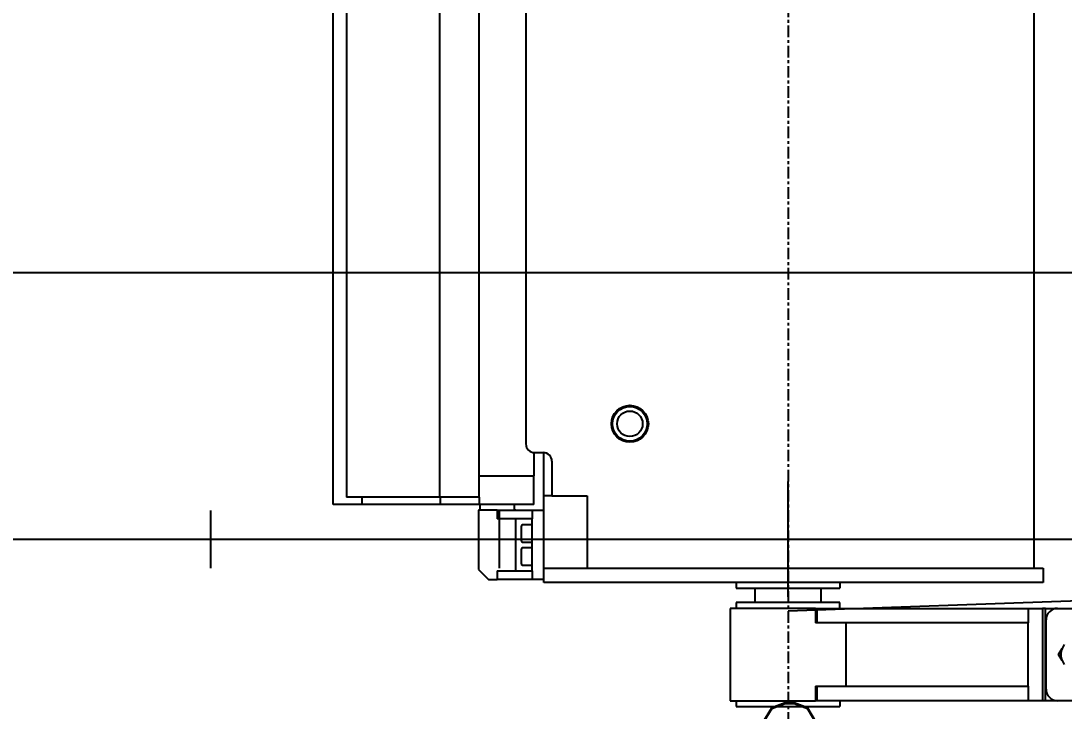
# Model space of a CAD drawing. Extents: x -79364 to 3230, y 28528 to 72157.
# Drawn here: x -74100 to -72292, y 47958 to 49154 of the extents above; entities that cross this region are included whole.
import ezdxf

# ---------------------------------------------------------------- set-up
doc = ezdxf.new("R2010")
doc.units = 0
doc.header["$LTSCALE"] = 500
doc.linetypes.add('CENTER', pattern=[7, 4, -1, 1, -1])
doc.layers.get('0').update_dxf_attribs({"linetype": 'CONTINUOUS'})
for name, color, linetype in [('3D_VISIBLE', 40, 'CONTINUOUS'), ('S0CE1', 1, 'CENTER'), ('S0CO1', 1, 'CONTINUOUS'), ('S0CO3', 3, 'CONTINUOUS'), ('S0TX2', 2, 'CONTINUOUS')]:
    doc.layers.add(name, color=color, linetype=linetype)
doc.styles.add('18', font='romans', dxfattribs={"height": 180})

# ---------------------------------------------------------------- blocks, each defined once
blk = doc.blocks.new('A$C64097268')
for p, q in [((0, -100), (0, 100)), ((-1000, -50), (-1000, 50)), ((-500, -50), (-500, 50)), ((-2758.9, 0), (35128.7, 0))]:
    blk.add_line(p, q)
at = {"layer": 'S0TX2', "style": '18'}
blk.add_text('0', height=180, dxfattribs=at).set_placement((-74.4, -464.2))

msp = doc.modelspace()

# ---------------------------------------------------------------- linework, layer by layer
at = {"color": 0, "linetype": 'ByBlock'}
for p, q in [((-72344.381, 48205.725), (-72344.381, 50350.725)), ((-73558.823, 48315.725), (-73558.823, 50297.725)), ((-73535.893, 50285.225), (-73535.893, 48328.225)), ((-73374.398, 50285.225), (-73374.398, 48328.225)), ((-73305.677, 48328.225), (-73305.677, 50247.725)), ((-73224.823, 50085.725), (-73224.823, 48420.725)), ((-73211.323, 48405.801), (-73211.323, 48365.725)), ((-73209.823, 48405.725), (-73194.823, 48405.725)), ((-73193.823, 48330.725), (-73193.823, 48405.692)), ((-73179.823, 48390.725), (-73179.823, 48330.725)), ((-73305.677, 48365.725), (-73211.323, 48365.725)), ((-73305.677, 48365.725), (-73305.677, 48365.725)), ((-73211.323, 48315.625), (-73211.323, 48365.725)), ((-73508.823, 48315.725), (-73558.823, 48315.725)), ((-73374.398, 48328.225), (-73535.893, 48328.225)), ((-73508.823, 48315.725), (-73508.823, 48328.226)), ((-73373.345, 48315.725), (-73508.823, 48315.725)), ((-73305.677, 48328.225), (-73374.398, 48328.225)), ((-73373.345, 48328.225), (-73373.345, 48315.725)), ((-73305.677, 48315.725), (-73373.345, 48315.725)), ((-73305.677, 48328.225), (-73305.677, 48315.725)), ((-73211.323, 48315.725), (-73305.677, 48315.725)), ((-73304.823, 48315.725), (-73304.823, 48308.225)), ((-73244.823, 48308.225), (-73244.823, 48315.725)), ((-73193.823, 48205.726), (-73193.823, 48330.725)), ((-73179.823, 48330.725), (-73193.823, 48330.725)), ((-73179.823, 48330.725), (-73118.823, 48330.725)), ((-73118.823, 48330.725), (-73118.823, 48205.725)), ((-73307.323, 48305.726), (-73307.323, 48203.225)), ((-73274.823, 48305.725), (-73307.323, 48305.725)), ((-73274.823, 48305.725), (-73274.823, 48290.725)), ((-73274.823, 48305.725), (-73266.519, 48305.725)), ((-73266.519, 48305.725), (-73213.823, 48305.725)), ((-73213.823, 48305.725), (-73213.823, 48290.725)), ((-73213.823, 48305.725), (-73193.823, 48305.725)), ((-73266.519, 48290.725), (-73274.823, 48290.725)), ((-73213.823, 48290.725), (-73266.519, 48290.725)), ((-73242.323, 48200.725), (-73242.323, 48290.725)), ((-73213.823, 48280.725), (-73230.823, 48280.725)), ((-73213.823, 48200.725), (-73213.823, 48290.725)), ((-73232.823, 48252.725), (-73232.823, 48278.725)), ((-73230.823, 48250.725), (-73213.823, 48250.725)), ((-73232.823, 48212.725), (-73232.823, 48238.725)), ((-73213.823, 48240.725), (-73230.823, 48240.725)), ((-73230.823, 48210.725), (-73213.823, 48210.725)), ((-73307.323, 48203.225), (-73289.823, 48185.725)), ((-73274.823, 48200.725), (-73274.823, 48185.725)), ((-73274.823, 48200.725), (-73266.519, 48200.725)), ((-73266.519, 48200.725), (-73213.823, 48200.725)), ((-73213.823, 48200.725), (-73213.823, 48185.725)), ((-73193.823, 48205.725), (-73133.539, 48205.725)), ((-73193.823, 48180.725), (-73193.823, 48205.725)), ((-73133.539, 48205.725), (-72415.919, 48205.725)), ((-72415.919, 48205.725), (-72328.823, 48205.725)), ((-72328.823, 48205.725), (-72328.823, 48180.725)), ((-73289.823, 48185.725), (-73274.823, 48185.725)), ((-73266.519, 48185.725), (-73274.823, 48185.725)), ((-73213.823, 48185.725), (-73266.519, 48185.725)), ((-73193.823, 48185.725), (-73213.823, 48185.725)), ((-72328.823, 48180.725), (-73193.823, 48180.725))]:
    msp.add_line(p, q, dxfattribs=at)
for points in [[(-73304.823, 48308.225), (-73304.823, 48308.166, -0.00614718), (-73304.825, 48308.106, -0.00596939), (-73304.829, 48308.046, -0.00592632), (-73304.834, 48307.985, -0.00605761), (-73304.841, 48307.924, -0.00612124), (-73304.849, 48307.863, -0.00616821), (-73304.859, 48307.801, -0.00620173), (-73304.87, 48307.739, -0.00626686), (-73304.884, 48307.677, -0.00630559), (-73304.898, 48307.615, -0.00636163), (-73304.915, 48307.553, -0.00639607), (-73304.933, 48307.491, -0.0064496), (-73304.953, 48307.429, -0.00648189), (-73304.975, 48307.367, -0.00653069), (-73304.998, 48307.305, -0.00655999), (-73305.024, 48307.244, -0.00660415), (-73305.051, 48307.183, -0.00663037), (-73305.079, 48307.122, -0.00666943), (-73305.11, 48307.062, -0.00669232), (-73305.142, 48307.003, -0.00672597), (-73305.176, 48306.944, -0.00674537), (-73305.212, 48306.886, -0.00677333), (-73305.249, 48306.829, -0.00678905), (-73305.288, 48306.773, -0.00681102), (-73305.329, 48306.717, -0.00682299), (-73305.371, 48306.663, -0.00683902), (-73305.415, 48306.61, -0.00684683), (-73305.46, 48306.558, -0.00685581), (-73305.507, 48306.507, -0.00686066), (-73305.555, 48306.458, -0.00686631), (-73305.605, 48306.41, -0.00686846), (-73305.655, 48306.363, -0.00686765), (-73305.707, 48306.318, -0.00686434), (-73305.761, 48306.274, -0.00685404), (-73305.815, 48306.232, -0.00684573), (-73305.87, 48306.191, -0.00682994), (-73305.926, 48306.152, -0.00681784), (-73305.984, 48306.114, -0.0067954), (-73306.042, 48306.079, -0.00677976), (-73306.1, 48306.045, -0.00675238), (-73306.16, 48306.013, -0.00673168), (-73306.22, 48305.982, -0.006695), (-73306.28, 48305.953, -0.00667568), (-73306.341, 48305.926, -0.00664613), (-73306.403, 48305.901, -0.00660601), (-73306.464, 48305.878, -0.00652776), (-73306.526, 48305.856, -0.00654562), (-73306.589, 48305.836, -0.00661008), (-73306.651, 48305.818, -0.00641572), (-73306.713, 48305.801, -0.00599049), (-73306.775, 48305.786, -0.00649597), (-73306.837, 48305.773, -0.00756085), (-73306.901, 48305.762, -0.00585063), (-73306.961, 48305.752, -0.00230892), (-73307.015, 48305.744, -0.0078957), (-73307.083, 48305.737, -0.01336045), (-73307.188, 48305.731, -0.00669702), (-73307.323, 48305.726, -0.0036319)], [(-73242.323, 48305.726), (-73242.383, 48305.726, -0.00615175), (-73242.442, 48305.728, -0.00597391), (-73242.502, 48305.732, -0.00593087), (-73242.563, 48305.737, -0.00606232), (-73242.624, 48305.744, -0.00612605), (-73242.685, 48305.752, -0.00617309), (-73242.747, 48305.762, -0.00620666), (-73242.809, 48305.773, -0.00627186), (-73242.871, 48305.786, -0.00631062), (-73242.933, 48305.801, -0.0063667), (-73242.995, 48305.818, -0.00640114), (-73243.058, 48305.836, -0.00645466), (-73243.12, 48305.856, -0.00648693), (-73243.182, 48305.878, -0.0065357), (-73243.243, 48305.901, -0.00656493), (-73243.305, 48305.926, -0.00660903), (-73243.366, 48305.953, -0.00663516), (-73243.426, 48305.982, -0.00667412), (-73243.486, 48306.013, -0.00669688), (-73243.546, 48306.045, -0.0067304), (-73243.604, 48306.079, -0.00674964), (-73243.662, 48306.114, -0.00677742), (-73243.719, 48306.152, -0.00679296), (-73243.776, 48306.191, -0.00681478), (-73243.831, 48306.232, -0.00682648), (-73243.885, 48306.274, -0.00684212), (-73243.938, 48306.318, -0.00684991), (-73243.99, 48306.363, -0.00685926), (-73244.041, 48306.41, -0.006863), (-73244.091, 48306.458, -0.00686604), (-73244.139, 48306.507, -0.00686596), (-73244.186, 48306.558, -0.00686277), (-73244.231, 48306.61, -0.00685886), (-73244.275, 48306.663, -0.00684933), (-73244.317, 48306.717, -0.00684141), (-73244.357, 48306.773, -0.00682567), (-73244.396, 48306.829, -0.00681374), (-73244.434, 48306.886, -0.00679157), (-73244.47, 48306.944, -0.00677618), (-73244.504, 48307.003, -0.00674905), (-73244.536, 48307.062, -0.00672861), (-73244.566, 48307.122, -0.00669219), (-73244.595, 48307.183, -0.00667314), (-73244.622, 48307.244, -0.00664387), (-73244.647, 48307.305, -0.00660403), (-73244.671, 48307.367, -0.00652607), (-73244.693, 48307.429, -0.00654421), (-73244.713, 48307.491, -0.00660893), (-73244.731, 48307.553, -0.00641488), (-73244.747, 48307.615, -0.00598994), (-73244.762, 48307.677, -0.00649565), (-73244.775, 48307.739, -0.00756082), (-73244.787, 48307.803, -0.00585089), (-73244.796, 48307.863, -0.00230908), (-73244.805, 48307.917, -0.00789645), (-73244.811, 48307.985, -0.01336275), (-73244.817, 48308.09, -0.00669861), (-73244.823, 48308.225, -0.00363287)], [(-73232.823, 48252.726), (-73232.822, 48252.678, 0.00614519), (-73232.821, 48252.631, 0.0059677), (-73232.818, 48252.582, 0.00592489), (-73232.814, 48252.534, 0.0060564), (-73232.808, 48252.485, 0.00612029), (-73232.802, 48252.436, 0.00616752), (-73232.794, 48252.386, 0.00620132), (-73232.785, 48252.337, 0.00626672), (-73232.774, 48252.287, 0.00630575), (-73232.762, 48252.237, 0.00636207), (-73232.749, 48252.188, 0.00639682), (-73232.735, 48252.138, 0.00645064), (-73232.719, 48252.088, 0.00648325), (-73232.701, 48252.039, 0.00653235), (-73232.682, 48251.989, 0.00656195), (-73232.662, 48251.94, 0.00660642), (-73232.641, 48251.891, 0.00663294), (-73232.618, 48251.843, 0.00667229), (-73232.593, 48251.795, 0.00669549), (-73232.567, 48251.747, 0.00672943), (-73232.54, 48251.7, 0.0067491), (-73232.512, 48251.654, 0.00677731), (-73232.482, 48251.608, 0.00679331), (-73232.451, 48251.563, 0.00681561), (-73232.418, 48251.519, 0.00682772), (-73232.384, 48251.476, 0.00684363), (-73232.349, 48251.433, 0.00685208), (-73232.313, 48251.391, 0.00686258), (-73232.276, 48251.351, 0.00686586), (-73232.237, 48251.311, 0.00686633), (-73232.198, 48251.273, 0.00686371), (-73232.157, 48251.235, 0.00685733), (-73232.115, 48251.199, 0.00685225), (-73232.073, 48251.164, 0.00684351), (-73232.029, 48251.13, 0.00683586), (-73231.985, 48251.098, 0.00681991), (-73231.94, 48251.067, 0.00680792), (-73231.894, 48251.037, 0.00678585), (-73231.848, 48251.008, 0.00677054), (-73231.801, 48250.981, 0.00674347), (-73231.754, 48250.955, 0.00672312), (-73231.706, 48250.931, 0.00668682), (-73231.657, 48250.908, 0.0066679), (-73231.608, 48250.886, 0.00663876), (-73231.559, 48250.866, 0.00659909), (-73231.51, 48250.847, 0.00652132), (-73231.46, 48250.83, 0.00653961), (-73231.411, 48250.814, 0.00660445), (-73231.361, 48250.799, 0.00641071), (-73231.311, 48250.786, 0.00598622), (-73231.262, 48250.774, 0.0064918), (-73231.212, 48250.763, 0.0075566), (-73231.161, 48250.754, 0.00584785), (-73231.113, 48250.746, 0.00230793), (-73231.07, 48250.74, 0.00789267), (-73231.015, 48250.734, 0.01335724), (-73230.932, 48250.729, 0.00669628), (-73230.823, 48250.725, 0.00363172)], [(-73232.823, 48212.726), (-73232.822, 48212.678, 0.00614651), (-73232.821, 48212.63, 0.00596891), (-73232.818, 48212.582, 0.00592603), (-73232.814, 48212.534, 0.00605749), (-73232.808, 48212.485, 0.00612131), (-73232.802, 48212.436, 0.00616846), (-73232.794, 48212.386, 0.00620218), (-73232.785, 48212.337, 0.00626751), (-73232.774, 48212.287, 0.00630645), (-73232.762, 48212.237, 0.00636269), (-73232.749, 48212.188, 0.00639734), (-73232.735, 48212.138, 0.00645106), (-73232.719, 48212.088, 0.00648357), (-73232.701, 48212.039, 0.00653257), (-73232.682, 48211.989, 0.00656206), (-73232.662, 48211.94, 0.00660643), (-73232.641, 48211.891, 0.00663284), (-73232.618, 48211.843, 0.00667208), (-73232.593, 48211.795, 0.00669516), (-73232.567, 48211.747, 0.00672899), (-73232.54, 48211.7, 0.00674855), (-73232.512, 48211.654, 0.00677666), (-73232.482, 48211.608, 0.00679254), (-73232.451, 48211.563, 0.00681469), (-73232.418, 48211.519, 0.00682674), (-73232.384, 48211.476, 0.00684271), (-73232.349, 48211.433, 0.00685086), (-73232.313, 48211.391, 0.00686057), (-73232.276, 48211.351, 0.00686462), (-73232.237, 48211.311, 0.00686787), (-73232.198, 48211.273, 0.0068681), (-73232.157, 48211.235, 0.00686534), (-73232.115, 48211.199, 0.00686179), (-73232.073, 48211.164, 0.00685252), (-73232.029, 48211.13, 0.00684488), (-73231.985, 48211.098, 0.00682942), (-73231.94, 48211.067, 0.00681776), (-73231.894, 48211.037, 0.00679582), (-73231.848, 48211.008, 0.00678067), (-73231.801, 48210.981, 0.00675374), (-73231.754, 48210.955, 0.0067335), (-73231.706, 48210.931, 0.00669724), (-73231.657, 48210.908, 0.00667836), (-73231.608, 48210.886, 0.00664923), (-73231.559, 48210.866, 0.00660951), (-73231.51, 48210.847, 0.0065316), (-73231.46, 48210.83, 0.00654987), (-73231.411, 48210.814, 0.00661474), (-73231.361, 48210.799, 0.0064206), (-73231.311, 48210.786, 0.00599534), (-73231.262, 48210.774, 0.00650154), (-73231.212, 48210.764, 0.00756772), (-73231.161, 48210.755, 0.00585625), (-73231.113, 48210.747, 0.00231119), (-73231.07, 48210.74, 0.00790367), (-73231.015, 48210.735, 0.01337485), (-73230.932, 48210.73, 0.00670459), (-73230.823, 48210.726, 0.00363609)]]:
    msp.add_lwpolyline(points, format="xyb", dxfattribs=at)
for radius in [32, 30.15, 22.15]:
    msp.add_circle((-73044.823, 48455.725), radius, dxfattribs=at)
for centre, radius, start, end in [((-73209.823, 48420.725), 15, 180, 270), ((-73194.823, 48390.725), 15, 0, 90), ((-73230.823, 48278.725), 2, 90, 180), ((-73230.823, 48238.725), 2, 90, 180)]:
    msp.add_arc(centre, radius, start, end, dxfattribs=at)
at = {"layer": '3D_VISIBLE', "color": 0}
for p, q in [((-72860.823, 48180.725), (-72860.823, 48170.725)), ((-72860.823, 48170.725), (-72680.823, 48170.725)), ((-72828.323, 48170.725), (-72828.323, 48145.725)), ((-72713.323, 48145.725), (-72713.323, 48170.725)), ((-72680.823, 48180.725), (-72680.823, 48170.725)), ((-72870.823, 48135.725), (-72870.823, 47975.725)), ((-72723.317, 48135.725), (-72870.823, 48135.725)), ((-72680.823, 48145.725), (-72860.823, 48145.725)), ((-72860.823, 48145.725), (-72860.823, 48135.725)), ((-72723.317, 48135.725), (-72723.317, 48110.725)), ((-72723.317, 48135.725), (-72720.823, 48135.725)), ((-72720.823, 48135.725), (-72720.823, 48110.725)), ((-72720.823, 48135.725), (-72354.823, 48135.725)), ((-72680.823, 48135.725), (-72680.823, 48145.725)), ((-72354.823, 48135.725), (-72354.823, 48110.725)), ((-72354.823, 48135.725), (-72329.823, 48135.725)), ((-72329.823, 48135.725), (-72329.823, 47975.725)), ((-72324.823, 48135.725), (-72329.823, 48135.725)), ((-72324.823, 47975.725), (-72324.823, 48135.725)), ((-72324.823, 48135.725), (-72303.823, 48135.725)), ((-72303.823, 48135.725), (-72145.823, 48135.725)), ((-72720.823, 48110.725), (-72723.317, 48110.725)), ((-72354.823, 48110.725), (-72720.823, 48110.725)), ((-72670.823, 48110.725), (-72670.823, 48000.725)), ((-72354.823, 48000.725), (-72354.823, 48110.725)), ((-72323.823, 47995.725), (-72323.823, 48115.725)), ((-72302.077, 48055.725), (-72296.088, 48066.099)), ((-72292.189, 48072.852), (-72296.088, 48066.099)), ((-72296.088, 48045.352), (-72302.077, 48055.725)), ((-72296.088, 48045.352), (-72292.189, 48038.599)), ((-72723.317, 48000.725), (-72723.317, 47975.725)), ((-72723.317, 48000.725), (-72720.823, 48000.725)), ((-72720.823, 48000.725), (-72354.823, 48000.725)), ((-72720.823, 48000.725), (-72720.823, 47975.725)), ((-72354.823, 48000.725), (-72354.823, 47975.725)), ((-72870.823, 47975.725), (-72723.317, 47975.725)), ((-72860.823, 47975.725), (-72860.823, 47965.725)), ((-72720.823, 47975.725), (-72723.317, 47975.725)), ((-72354.823, 47975.725), (-72720.823, 47975.725)), ((-72680.823, 47975.725), (-72680.823, 47965.725)), ((-72329.823, 47975.725), (-72354.823, 47975.725)), ((-72324.823, 47975.725), (-72329.823, 47975.725)), ((-72303.823, 47975.725), (-72324.823, 47975.725)), ((-72145.823, 47975.725), (-72303.823, 47975.725)), ((-72860.823, 47965.725), (-72680.823, 47965.725))]:
    msp.add_line(p, q, dxfattribs=at)
for centre, radius, start, end in [((-72303.823, 48115.725), 20, 90, 180), ((-72270.323, 48055.725), 27.775, 158.06927, 201.93069), ((-72303.823, 47995.725), 20, 180, 270)]:
    msp.add_arc(centre, radius, start, end, dxfattribs=at)
at = {"layer": 'S0CE1', "color": 0, "linetype": 'CENTER', "ltscale": 0.01}
msp.add_line((-72770.823, 56950.838), (-72770.823, 47425.116), dxfattribs=at)
at = {"layer": 'S0CE1', "color": 0, "linetype": 'CENTER'}
msp.add_line((-74572.823, 48255.546), (-41439.86, 48255.546), dxfattribs=at)
at = {"layer": 'S0CO1', "color": 0, "linetype": 'Continuous'}
msp.add_line((-75348.424, 48718.23), (-36402.495, 48718.23), dxfattribs=at)
at = {"layer": 'S0CO3', "color": 0}
msp.add_line((-72770.823, 48131.726), (-64079.326, 48432.473), dxfattribs=at)

# ---------------------------------------------------------------- block references
at = {"layer": 'S0CO1', "color": 0, "linetype": 'CENTER'}
msp.add_blockref('A$C64097268', (-72770.823, 48255.546), dxfattribs=at)

doc.saveas('drawing.dxf')
